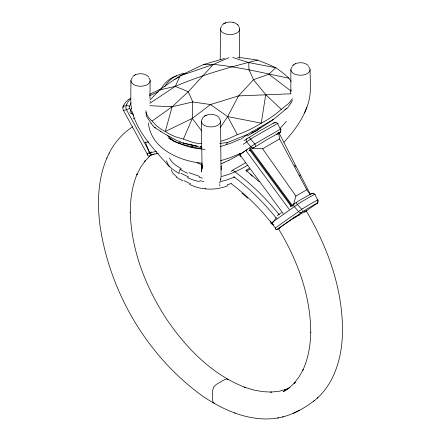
<?xml version="1.0" encoding="UTF-8"?>
<svg xmlns="http://www.w3.org/2000/svg" width="441" height="441" viewBox="0 0 441 441"><rect width="100%" height="100%" fill="white"/><g stroke="black" fill="none" stroke-linecap="round" stroke-linejoin="round"><path stroke-width="0.66" d="M220.434 29.001L220.208 59.458M239.661 29.056L239.446 58.14M149.951 98.508L150.149 80.681M202.044 163.903L202.039 168.098L202.039 166.114M220.577 121.396L221.057 175.777M219.949 183.175L219.949 182.618M130.927 80.598L130.784 103.58M145.954 110.708C146.191 116.992 152.013 120.509 155.645 124.875A62.892 46.14 -33.4 0 0 165.281 131.49A62.892 51.404 -28.1 0 0 177.288 137.377L183.428 139.091L192.315 118.431L192.778 101.948L188.285 91.717L175.298 86.375L159.741 89.887L149.962 100.079M201.471 170.645L202.11 165.485L201.835 169.355L202.017 165.816M290.84 91.055L290.867 69.717M219.894 184.52L219.85 185.055M201.95 167.624L202.11 165.485M293.987 218.273L294.114 216.9M220.963 177.453L220.566 180.816M232.688 57.479L248.696 62.561L249 69.491L253.492 79.716L265.719 94.617L261.281 123.144A149.802 122.841 35.9 0 1 237.341 134.687L227.854 138.987L221.112 141.164M201.3 171.764L201.818 168.749M290.376 93.327L290.999 89.936M228.901 57.672L213.367 64.392L188.285 91.717L172.122 106.772L165.287 131.49L192.315 118.431L210.495 104.545L238.531 95.906L291.104 93.795M293.381 205.12L295.905 196.069L306.782 189.79L310.348 194.834M284.076 142.129C294.445 130.801 303.805 118.023 308.253 103.144C311.704 92.301 309.962 80.819 310.089 69.667M106.981 157.784C97.908 178.969 97.081 202.783 99.969 225.373C109.881 293.05 147.878 357.083 203.703 396.883C223.978 410.339 248.024 420.852 272.858 418.647C288.232 417.302 302.322 409.827 314.4 400.599M304.516 112.962L306.798 107.51M276.805 134.538L277.323 133.325M270.906 223.284L298.766 203.538A22.033 0.893 -31.6 0 1 314.268 194.586L314.78 194.349L317.718 200.005M149.868 103.277L175.298 86.375L180.115 75.846A149.852 24.476 -19.9 0 1 203.67 64.524L224.612 58.427M130.42 111.038L131.512 108.662M109.037 153.424C114.428 142.73 122.499 133.309 132.62 126.821M126.843 104.28L126.236 105.686A4.283 3.649 71.1 0 0 126.479 109.737L149.907 152.818A3.137 2.712 75.2 0 0 153.639 154.212L150.1 155.64M106.805 158.165L109.214 153.038M220.461 127.234L227.644 116.595L238.531 95.906L253.492 79.716L268.889 74.22L275.73 67.727A62.892 18.257 23 0 1 285.371 74.976L288.899 78.2L291.22 81.486M123.877 105.09L123.298 106.253A2.431 1.114 21.5 0 0 123.193 107.384M160.882 89.264C164.046 83.421 169.129 78.404 175.535 76.293M226.2 144.642L227.451 142.531L247.335 134.516L252.765 131.335M164.895 86.475C169.234 78.928 177.326 73.625 186.096 73.3M201.394 171.797L201.526 171.588A3.666 3.489 33.9 0 1 201.691 171.367M131.175 102.858L129.478 106.27A2.188 1.786 64.9 0 0 129.671 108.277L131.115 110.978M292.51 98.635L288.453 103.668L281.27 109.329A149.802 114.743 38.7 0 1 261.293 123.16L227.644 116.595L210.495 104.545L192.778 101.948L172.122 106.772L149.852 105.691M291.077 102.836L287.692 107.758L284.919 109.682M286.297 121.407L280.167 128.331M202.458 118.012L205.082 115.779L204.745 115.966C209.172 113.469 215.5 113.778 219.116 117.56M292.196 66.029L295.641 63.609L295.238 63.78C299.417 61.977 304.819 62.341 308.259 65.5M221.812 25.324L224.16 23.45L223.83 23.643C228.449 21.041 235.351 21.449 238.702 25.892M313.656 401.238C334.879 384.585 342.437 356.306 342.508 330.386C342.519 288.045 327.531 246.949 306.225 210.831L305.541 211.382M288.469 388.538L283.194 391.746L289.616 387.49L295.332 382.143L294.048 383.411L299.02 376.989L303.182 369.58L302.879 370.186C308.353 358.268 310.481 345.132 310.745 332.095L310.745 332.536C310.673 295.624 297.388 259.826 278.337 228.614L292.24 218.901L306.197 210.82M271.816 224.133L276.099 217.909L277.168 218.097M149.764 156.208L144.257 161.853L145.536 160.392L140.784 167.089L136.853 174.757L137.151 173.975C132.035 186.262 130.244 199.635 130.282 212.871L130.288 212.198C131.258 250.631 145.954 287.642 166.83 319.51C186.422 348.258 212.165 374.707 245.19 387.407L244.617 387.22L253.856 390.031L262.842 391.663L271.474 392.093L270.697 392.093L278.877 391.327L286.551 389.37L284.699 389.91L289.996 387.573M132.713 76.558L134.61 75.157L134.141 75.417M149.94 102.042L150.568 101.491M317.222 398.162L317.961 397.528M191.35 147.415L194.018 145.31M260.262 127.653L257.092 130.277L247.125 136.026M293.248 64.998L293.634 64.689M239.48 154.934L254.804 143.97L280.415 129.185L277.439 123.474A2.398 2.089 62.6 0 0 274.495 122.587L257.82 131.997L243.917 140.74M241.023 139.196L247.335 134.516M174.713 79.711L175.165 79.38M304.94 211.818L317.206 203.229L316.517 203.549M309.896 194.79L311.677 193.511L299.395 200.462L290.184 206.526M152.117 121.01L172.122 106.772M304.351 212.237L304.632 212.038M273.629 123.309L274.749 122.488L274.456 122.615M244.639 151.23L239.932 154.537L240.08 155.293M277.516 134.169L280.228 132.228L266.496 139.885L252.081 148.76M277.196 215.61L281.49 212.601M271.402 223.008L270.956 223.289M243.316 144.279L251.442 138.518L277.466 123.519A4.542 0.441 -29.7 0 1 277.863 123.403M248.95 150.943L250.51 149.857M316.649 203.477L316.616 203.494A18.307 0.744 -31.6 0 0 304.13 210.693L276.744 229.656A3.434 1.593 -69.8 0 1 275.608 229.077L275.416 228.251M176.086 78.752L176.554 78.459M247.147 149.626L245.869 150.464L289.246 209.387M302.961 208.483L275.371 227.887L271.276 222.887M239.138 154.725L228.333 160.711M134.268 75.35L135.723 74.623L135.321 74.799C139.676 72.925 145.464 73.366 148.782 76.999M249.76 169.25L246.469 171.141M151.417 151.947L147.101 153.826L123.452 110.465A4.261 3.627 70.7 0 1 123.282 106.242L126.231 105.68A2.442 1.058 19.1 0 1 129.439 106.281M151.682 154.714L149.979 155.695A3.12 2.547 65.4 0 1 149.113 155.971L149.113 155.971M251.447 148.115L262.615 148.777L279.605 138.965L278.558 132.35M231.062 171.477A3.258 1.147 -45.4 0 1 232.661 170.204L245.587 162.74M247.357 165.436C239.028 170.347 230.158 174.526 220.693 176.681M249.193 168.401L245.797 170.358A154.207 91.607 54.3 0 1 259.071 181.725M295.696 217.198L296.826 216.542M297.962 215.892L299.092 215.236M277.009 229.507L276.744 229.656L278.271 228.785M279.974 227.804L279.125 228.295L279.754 227.909M269.247 121.821L273.795 119.246L257.092 130.277L251.585 133.099M177.514 77.903L178.004 77.644M279.936 132.361L279.974 132.344A2.398 2.073 62.3 0 0 280.415 129.191A4.785 0.463 -29.7 0 1 280.697 129.56M317.14 200.297L317.614 200.054M293.133 413.404L299.445 410.301M149.427 94.391L161.753 88.492M178.5 77.401L179.002 77.164M129.577 108.321C128.485 109.186 123.871 110.542 123.695 110.377M149.675 95.691L158.319 91.756M129.875 112.223L132.339 111.11M130.481 113.354L132.333 112.516M133.066 118.888L134.946 118.039M240.251 139.196L230.285 143.375L220.489 146.544M240.516 153.369L230.516 157.558L220.665 160.75M205.804 115.421L206.311 115.206M225.39 22.877L224.888 23.097L225.285 22.926M234.772 176.979L226.624 180L220.136 181.72M224.028 162.635L221.222 163.732M175.298 86.375C201.829 74.953 229.629 67.131 257.583 60.119L263.724 62.479A62.892 12.987 16.1 0 1 275.735 67.727L248.696 62.561M288.899 78.2C263.79 73.096 238.934 66.927 213.367 64.392L180.115 75.846A149.753 32.518 -24.3 0 0 159.747 89.887M227.854 185.76C215.5 190.6 201.366 190.275 189.415 184.338M220.131 179.261L220.88 179.007M176.086 76.111L176.637 75.946M277.698 418.002L278.574 417.814M282.389 417.004L283.271 416.817M227.451 142.531L222.496 143.066M201.294 146.44L200.407 146.616L201.697 147.062M156.208 153.788L158.214 153.462M155.486 151.583L149.466 152.917A3.203 0.717 -20.6 0 1 148.915 152.652M214.431 403.146L213.113 402.572L212.645 399.86L212.683 390.704L213.51 387.148L216.217 384.497L224.287 379.784L226.906 378.907L228.019 379.817M203.67 64.524L213.367 64.392M202.072 163.164C179.459 161.174 150.75 148.6 148.419 122.929M200.936 148.898C190.22 148.143 179.884 144.4 170.595 139.119L171.301 139.516L168.644 137.901L174.79 141.77M237.616 57.374L238.713 57.479A26.984 3.848 5.5 0 1 243.052 57.942L257.583 60.119M197.469 146.043C187.789 145.122 178.429 142.03 170.204 136.853M131.137 113.464L133.094 113.795M201.697 147.614L192.689 145.48L190.391 144.119M199.459 181.742L193.274 179.983L187.21 177.618M233.052 22.386L233.691 22.541M199.74 176.472L189.04 172.685M234.474 412.914L235.047 413.101M202.204 164.934L197 162.768M153.093 125.839L154.361 127.355L155.634 127.84M183.428 139.091L193.075 142.493L196.868 143.242A30.01 26.449 -11.6 0 0 201.829 143.557M160.816 131.424L154.361 127.355M180.986 179.922L179.52 178.991M173.539 140.927L167.514 135.652M231.056 183.605L233.057 185.099A141.131 84.27 53.1 0 1 264.479 214.513L272.207 223.774A3.203 2.514 33.6 0 0 273.922 224.827M268.889 74.22L291.264 91.199M176.841 177.078L172.756 173.065L171.13 169.581M241.85 193.075L247.621 198.185M237.401 24.437L237.881 24.883M157.205 153.512A136.815 67.501 61.9 0 0 153.341 154.477A3.208 2.773 72.8 0 1 149.466 152.911L145.574 142.553L144.984 141.886M265.719 94.617L281.27 109.329M169.576 166.968C156.566 152.112 142.074 137.669 134.615 119.02M294.39 206.708L298.64 211.608A2.403 1.83 55.6 0 0 301.319 212.463M151.158 123.392L146.588 116.374L145.927 112.356M192.315 118.431L201.691 130.933M250.13 148.038L292.615 205.864M249.523 148.463L292.003 206.289M249.534 149.78L291.292 206.498M239.832 154.675L283.21 213.598M262.615 148.777L295.905 196.069M301.727 209.299L297.289 204.442L296.12 202.513M302.493 210.566L302.939 211.371M147.459 155.028L147.151 154.152M131.991 112.593L133.733 115.829M227.644 116.595L237.346 134.687M279.605 138.965L306.782 189.79M278.762 132.3L310.21 194.117M278.155 132.724L278.778 133.948M294.654 165.16L295.591 167.001M299.637 174.956L300.26 176.18M169.438 158.049C171.67 163.104 176.841 165.959 181.328 168.76A3.203 1.852 -60 0 0 179.233 173.589C174.272 170.408 167.839 167.023 166.56 160.728M132.752 113.795L134.191 118.006M131.523 108.822L130.828 104.142M202 163.986L201.355 121.341M221.244 170.005L221.228 165.822M126.743 104.208A22.033 17.965 64.9 0 1 130.734 98.872M123.816 105.041A21.626 17.634 64.9 0 1 130.734 98.227M154.152 153.677A2.497 1.422 59.4 0 1 153.622 154.185M147.36 153.986A4.686 2.602 -64.8 0 1 147.338 153.666M149.025 156.108A3.434 2.293 -48.3 0 1 147.57 154.956M160.607 89.76A4.79 4.074 68.8 0 1 160.689 89.633A2.398 1.224 31.5 0 0 160.276 90.201M145.58 142.564A151.274 74.937 61.8 0 1 148.65 141.826M153.336 154.466A3.203 1.852 60 0 1 152.261 154.383M183.004 143.727A3.258 2.398 -80.4 0 1 183.726 142.68M155.491 151.588A141.131 69.91 61.8 0 1 156.533 151.461M308.441 66.585A9.614 5.551 0 0 1 306.964 73.785A9.614 5.551 0 0 1 294.417 74A9.614 5.551 0 0 1 292.207 66.861M238.757 26.68A9.614 5.551 0 0 1 229.767 34.574A9.614 5.551 0 0 1 221.591 26.388M148.876 77.947A9.614 5.551 0 0 1 146.55 85.036A9.614 5.551 0 0 1 134.058 84.804A9.614 5.551 0 0 1 132.52 77.644M218.984 118.309A9.614 5.551 0 0 1 217.446 125.47A9.614 5.551 0 0 1 204.955 125.702A9.614 5.551 0 0 1 202.628 118.612M205.726 188.704A9.338 8.831 33.5 0 1 204.894 188.627M219.668 182.177A44.453 36.603 75.1 0 1 219.673 182.591M219.772 185.435A5.32 5.033 55.3 0 1 219.668 185.865M190.573 183.809A44.05 16.455 13.5 0 1 183.886 180.523M182.706 180.804A46.636 17.254 13.6 0 1 181.168 179.895M231.216 183.423A94.947 63.063 9.6 0 1 227.121 184.928M179.156 179.057A42.711 17.282 11.4 0 1 176.488 177.117M188.66 176.962A48.626 17.75 13.9 0 1 180.959 173.203M203.786 181.455A28.075 16.163 7.8 0 1 199.867 180.738M187.618 173.291A47.595 18.787 12.7 0 1 179.757 169.074M178.318 143.441A103.133 44.53 -10 0 1 180.336 141.952M202.43 178.103A25.468 15.986 9.2 0 1 199.31 177.332M228.19 160.59A80.885 52.336 7 0 1 223.89 162.503M232.655 170.22A154.361 92.119 53.2 0 1 279.318 214.833M233.73 176.67A151.274 90.328 53.1 0 1 276.094 217.915M250.168 174.074A139.472 77.638 65.5 0 1 252.263 176.257M246.982 138.601A2.403 1.962 55.5 0 0 246.717 141.903L250.885 146.864A2.398 1.968 55.1 0 0 253.658 147.652M274.412 122.763A2.403 1.957 55.6 0 1 275.405 122.548M255.73 146.329A2.398 0.463 58.8 0 0 254.804 143.97L250.565 139.053A2.392 0.413 58.7 0 0 249.055 137.289M240.472 154.113A34.029 21.278 50.5 0 1 239.744 153.192M241.023 156.296A3.66 1.896 -65 0 1 239.921 155.486M280.746 130.779A2.398 1.951 55.2 0 1 279.897 132.509M277.869 123.397A4.834 0.474 -29.8 0 1 277.979 123.673M294.401 206.697A2.403 1.825 55.6 0 1 294.549 203.483M311.561 193.588A2.442 2.304 65 0 1 314.797 194.332A4.283 0.535 -29.9 0 1 314.951 194.696M317.79 200.484A4.261 0.513 -29.8 0 0 317.735 199.994A2.431 2.277 64.5 0 1 317.018 203.268M302.967 208.477A21.626 0.876 -31.6 0 1 317.206 200.253M271.287 222.876A2.37 1.935 60 0 1 270.73 220.831M275.223 228.344A4.686 2.795 -55 0 1 275.156 228.036M317.779 201.311A2.403 2.078 54.4 0 1 316.875 203.483M311.357 193.781A2.403 2.056 52.7 0 1 313.424 193.842M153.021 125.812A66.492 18.026 36.7 0 1 151.081 123.359M184.746 143.27A65.896 0.959 13 0 1 195.765 145.762M169.757 136.721A54.838 5.198 26.2 0 1 160.298 131.231M205.087 149.587A26.73 2.172 11.9 0 1 173.826 140.933M219.673 143.546A37.182 4.107 -10 0 1 222.044 143.253M286.859 108.31A125.426 7.343 -36.5 0 1 272.985 119.748M252.351 131.627A115.498 4.261 -31.5 0 1 268.767 122.14M292.455 100.383A35.738 9.983 -43.4 0 1 290.917 102.913"/></g></svg>
